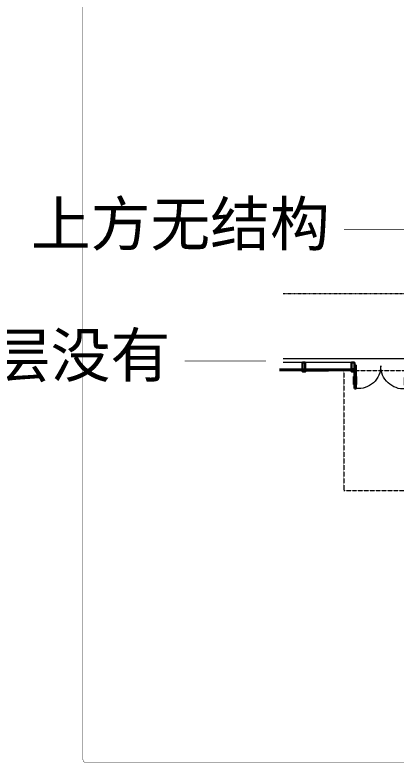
# Model space of a CAD drawing. Header units: millimetres. Extents: x 0 to 119933, y -45162 to 41221.
# Drawn here: x 23162 to 34033, y -45162 to -23835 of the extents above; entities that cross this region are included whole.
import ezdxf

# ---------------------------------------------------------------- set-up
doc = ezdxf.new("R2010")
doc.units = ezdxf.units.MM
for name, pattern in [('CENTER', [2, 1.25, -0.25, 0.25, -0.25]), ('DASHDOT', [1, 0.5, -0.25, 0, -0.25]), ('HIDDEN', [0.375, 0.25, -0.125]), ('PX-GLAZ-F1$0$PX-GLAZ-F1$0$PX-GLAZ-F1$0$DASH', [0.35, 0.25, -0.1])]:
    doc.linetypes.add(name, pattern=pattern)
doc.layers.get('DEFPOINTS').update_dxf_attribs({"color": 166})
for name, color, linetype, lineweight in [('1', 3, 'Continuous', 15), ('_EDO-ALUMINIUM-SECTION', 90, 'Continuous', 30), ('_EDO-ALUMINIUM-VIEW', 94, 'Continuous', 18), ('_EDO-AXES-GRID', 12, 'DASHDOT', 9), ('_EDO-BYOTHERS-HATCH', 252, 'Continuous', 9), ('_EDO-CONCRETE-VIEW', 54, 'Continuous', 18), ('_EDO-GLASS-HIDDEN', 136, 'HIDDEN', 9), ('_EDO-GLASS-SECTION', 130, 'Continuous', 30), ('_EDO-GLASS-VIEW', 134, 'Continuous', 18)]:
    doc.layers.add(name, color=color, linetype=linetype, lineweight=lineweight)
doc.layers.add('TWES', color=2, linetype='Continuous')
doc.styles.get("Standard").update_dxf_attribs({"font": 'arial.ttf'})

# ---------------------------------------------------------------- blocks, each defined once
blk = doc.blocks.new('PX-GLAZ-F1$0$PX-GLAZ-F1$0$$DorLib2D$00000011')
for p, q in [((-0.533, 0.458), (-0.533, -0.009)), ((-0.533, 0.458), (-0.5, 0.458)), ((-0.5, 0.458), (-0.5, -0.009)), ((0.5, 0.471), (0.5, 0.004)), ((0.533, 0.471), (0.5, 0.471)), ((0.533, 0.471), (0.533, 0.004)), ((-0.55, 0.383), (-0.533, 0.383)), ((-0.483, 0.383), (-0.5, 0.383)), ((0.483, 0.396), (0.5, 0.396)), ((0.55, 0.396), (0.533, 0.396)), ((-0.55, 0.221), (-0.533, 0.221)), ((-0.483, 0.221), (-0.5, 0.221)), ((0.483, 0.235), (0.5, 0.235)), ((0.55, 0.235), (0.533, 0.235)), ((0.533, 0.004), (0.5, 0.004)), ((-0.533, -0.009), (-0.5, -0.009))]:
    blk.add_line(p, q)
at = {"lineweight": 13}
for p, q in [((-0.55, 0.383), (-0.55, 0.221)), ((-0.483, 0.383), (-0.483, 0.221)), ((0.483, 0.396), (0.483, 0.235)), ((0.55, 0.396), (0.55, 0.235))]:
    blk.add_line(p, q, dxfattribs=at)
for centre, radius, start, end in [((-0.45, 0.011, 0.001), 0.45, 359.1497, 96.4455), ((0.468, 0.003), 0.468, 86.131, 179.9077)]:
    blk.add_arc(centre, radius, start, end, dxfattribs=at)
blk = doc.blocks.new('dw')
at = {"layer": 'TWES'}
h = blk.add_hatch(color=7, dxfattribs=at)
h.paths.add_polyline_path([(0, 1.5, 0.4142136), (-1.5, 0), (0, 0)])
h.paths.add_polyline_path([(1.5, 0), (0, 0), (0, -1.5, 0.4142136)])
at = {"layer": '1', "ltscale": 0.1}
for p, q in [((2.5, 0), (-2.5, 0)), ((0, 2.5), (0, -2.5))]:
    blk.add_line(p, q, dxfattribs=at)
blk.add_circle((0, 0), 1.5, dxfattribs=at)
blk = doc.blocks.new('*U423')
at = {"layer": '_EDO-BYOTHERS-HATCH'}
h = blk.add_hatch(color=256, dxfattribs=at)
h.dxf.hatch_style = 1
h.paths.add_polyline_path([(16, 8), (28, 8), (28, 36), (16, 36)])
h = blk.add_hatch(color=256, dxfattribs=at)
h.dxf.hatch_style = 1
h.paths.add_polyline_path([(16, -37), (28, -37), (28, -7), (16, -7)])
at = {"layer": '_EDO-ALUMINIUM-SECTION'}
blk.add_lwpolyline([(46, 8), (46, 40), (233, 40), (233, -40), (46, -40), (46, -7), (0, -7), (0, -40), (-20, -40), (-20, 40), (0, 40), (0, 8)], close=True, dxfattribs=at)
at = {"layer": '_EDO-BYOTHERS-HATCH', "elevation": 0}
for points in [[(28, 36), (16, 36), (16, 8), (28, 8)], [(28, -37), (16, -37), (16, -7), (28, -7)]]:
    blk.add_lwpolyline(points, close=True, dxfattribs=at)
at = {"layer": '_EDO-GLASS-HIDDEN'}
for p, q in [((0, 8), (0, 700)), ((6, 8), (6, 700)), ((8, 8), (8, 700)), ((16, 8), (16, 700)), ((28, 8), (28, 700)), ((0, -7), (0, -700)), ((6, -7), (7, -700)), ((8, -7), (8, -700)), ((16, -7), (16, -700)), ((28, -7), (28, -700))]:
    blk.add_line(p, q, dxfattribs=at)
at = {"layer": '_EDO-GLASS-HIDDEN', "const_width": 1.52, "elevation": 0}
for points in [[(7, 700), (7, 8)], [(7, -700), (7, -7)]]:
    blk.add_lwpolyline(points, dxfattribs=at)
at = {"layer": '_EDO-GLASS-SECTION'}
for p, q in [((39, 8), (38, 700)), ((0, 8), (39, 8)), ((0, 1, 0), (0, -2, 0)), ((-3, 0, 0), (1, 0, 0)), ((0, -7), (39, -7)), ((39, -7), (39, -700))]:
    blk.add_line(p, q, dxfattribs=at)
at = {"layer": '_EDO-GLASS-SECTION', "rotation": 270}
blk.add_blockref('dw', (0, 0, 0), dxfattribs=at)
blk = doc.blocks.new('*U414')
at = {"layer": '_EDO-BYOTHERS-HATCH'}
h = blk.add_hatch(color=256, dxfattribs=at)
h.dxf.hatch_style = 1
h.paths.add_polyline_path([(16, 8), (28, 8), (28, 36), (16, 36)])
h = blk.add_hatch(color=256, dxfattribs=at)
h.dxf.hatch_style = 1
h.paths.add_polyline_path([(16, -37), (28, -37), (28, -7), (16, -7)])
at = {"layer": '_EDO-ALUMINIUM-SECTION'}
blk.add_lwpolyline([(46, 8), (46, 40), (233, 40), (233, -40), (46, -40), (46, -7), (0, -7), (0, -40), (-20, -40), (-20, 40), (0, 40), (0, 8)], close=True, dxfattribs=at)
at = {"layer": '_EDO-BYOTHERS-HATCH', "elevation": 0}
for points in [[(28, 36), (16, 36), (16, 8), (28, 8)], [(28, -37), (16, -37), (16, -7), (28, -7)]]:
    blk.add_lwpolyline(points, close=True, dxfattribs=at)
at = {"layer": '_EDO-GLASS-HIDDEN'}
for p, q in [((0, 8), (0, 700)), ((6, 8), (6, 700)), ((8, 8), (8, 700)), ((16, 8), (16, 700)), ((28, 8), (28, 700)), ((0, -7), (0, -40)), ((6, -7), (6, -40)), ((8, -7), (8, -40)), ((16, -7), (16, -40)), ((28, -7), (28, -40))]:
    blk.add_line(p, q, dxfattribs=at)
at = {"layer": '_EDO-GLASS-HIDDEN', "const_width": 1.52, "elevation": 0}
for points in [[(7, 700), (7, 8)], [(7, -40), (7, -7)]]:
    blk.add_lwpolyline(points, dxfattribs=at)
at = {"layer": '_EDO-GLASS-SECTION'}
for p, q in [((39, 8), (38, 700)), ((0, 8), (39, 8)), ((0, 1, 0), (0, -2, 0)), ((-3, 0, 0), (1, 0, 0)), ((0, -7), (39, -7)), ((39, -7), (39, -40))]:
    blk.add_line(p, q, dxfattribs=at)
at = {"layer": '_EDO-GLASS-SECTION', "rotation": 270}
blk.add_blockref('dw', (0, 0, 0), dxfattribs=at)

msp = doc.modelspace()

# ---------------------------------------------------------------- linework, layer by layer
at = {"layer": '_EDO-ALUMINIUM-VIEW'}
for points in [[(32845.4, -33747.62), (30816.89, -33747.63)], [(32845.4, -33934.62), (30816.89, -33934.63)]]:
    msp.add_lwpolyline(points, dxfattribs=at)
at = {"layer": '_EDO-AXES-GRID'}
msp.add_line((49883.54, -31782.94), (30816.89, -31782.94), dxfattribs=at)
at = {"layer": '_EDO-CONCRETE-VIEW'}
msp.add_lwpolyline([(30816.89, -33630.68), (48427.43, -33630.63)], dxfattribs=at)
at = {"layer": '_EDO-GLASS-VIEW', "linetype": 'PX-GLAZ-F1$0$PX-GLAZ-F1$0$PX-GLAZ-F1$0$DASH', "ltscale": 3, "extrusion": (-4.9979e-07, 3.03954e-07, 1), "elevation": 5.17}
msp.add_lwpolyline([(47545.37, -33980.58), (32547.01, -33980.59), (32547.01, -37396.58), (47545.37, -37396.58)], close=True, dxfattribs=at)
at = {"layer": 'DEFPOINTS', "color": 2, "linetype": 'CENTER', "ltscale": 100, "const_width": 10}
msp.add_lwpolyline([(25202.03, -2513.56), (119827.63, -2513.56, -0.41421356), (119927.63, -2613.56), (119927.63, -45057.12, -0.41421356), (119827.63, -45157.12), (25202.03, -45157.12, -0.41421356), (25102.03, -45057.12), (25102.03, -2613.56, -0.41421356)], format="xyb", close=True, dxfattribs=at)
at = {"layer": 'DEFPOINTS', "color": 7}
for points, elevation in [([(32549.76, -29956.62, 20, 20, 0), (34726.97, -29956.62, 200, 0, 0), (34879.7, -29956.62, 0, 0, 0)], -0.82), ([(28000, -33700.25, 20, 20, 0), (30177.21, -33700.25, 200, 0, 0), (30329.94, -33700.25, 0, 0, 0)], 0)]:
    msp.add_lwpolyline(points, format="xyseb", dxfattribs=dict(at, elevation=elevation))

# ---------------------------------------------------------------- block references
at = {"extrusion": (-3.47431e-05, -0.002703, -0.999996), "xscale": 1406.118902404949, "yscale": 1406.118902404949, "zscale": 1406.118902404949, "rotation": 180.0015337525344}
msp.add_blockref('PX-GLAZ-F1$0$PX-GLAZ-F1$0$$DorLib2D$00000011', (-33595.34, -33836.35, 49.02), dxfattribs=at)
at = {"layer": '_EDO-ALUMINIUM-SECTION', "extrusion": (-1.20111e-09, -1.27013e-11, 1), "rotation": 90.000077575037}
for name, p in [('*U423', (31405.4, -33980.71)), ('*U414', (32805.4, -33980.71))]:
    msp.add_blockref(name, p, dxfattribs=at)

# ---------------------------------------------------------------- texts
at = {"char_height": 1250, "attachment_point": 3}
for s, width, insert in [('{\\fMicrosoft YaHei|b0|i0|c134|p34;上方无结构}', 14294.9874, (32142.43, -29165.48, -0.82)), ('{\\fMicrosoft YaHei|b0|i0|c134|p34;挑空层，三层有结构，二层没有}', 26815.7515, (27592.67, -32909.1, 0))]:
    msp.add_mtext_dynamic_manual_height_columns(s, width=width, gutter_width=6250, heights=[0], dxfattribs=dict(at, insert=insert))

doc.saveas('drawing.dxf')
